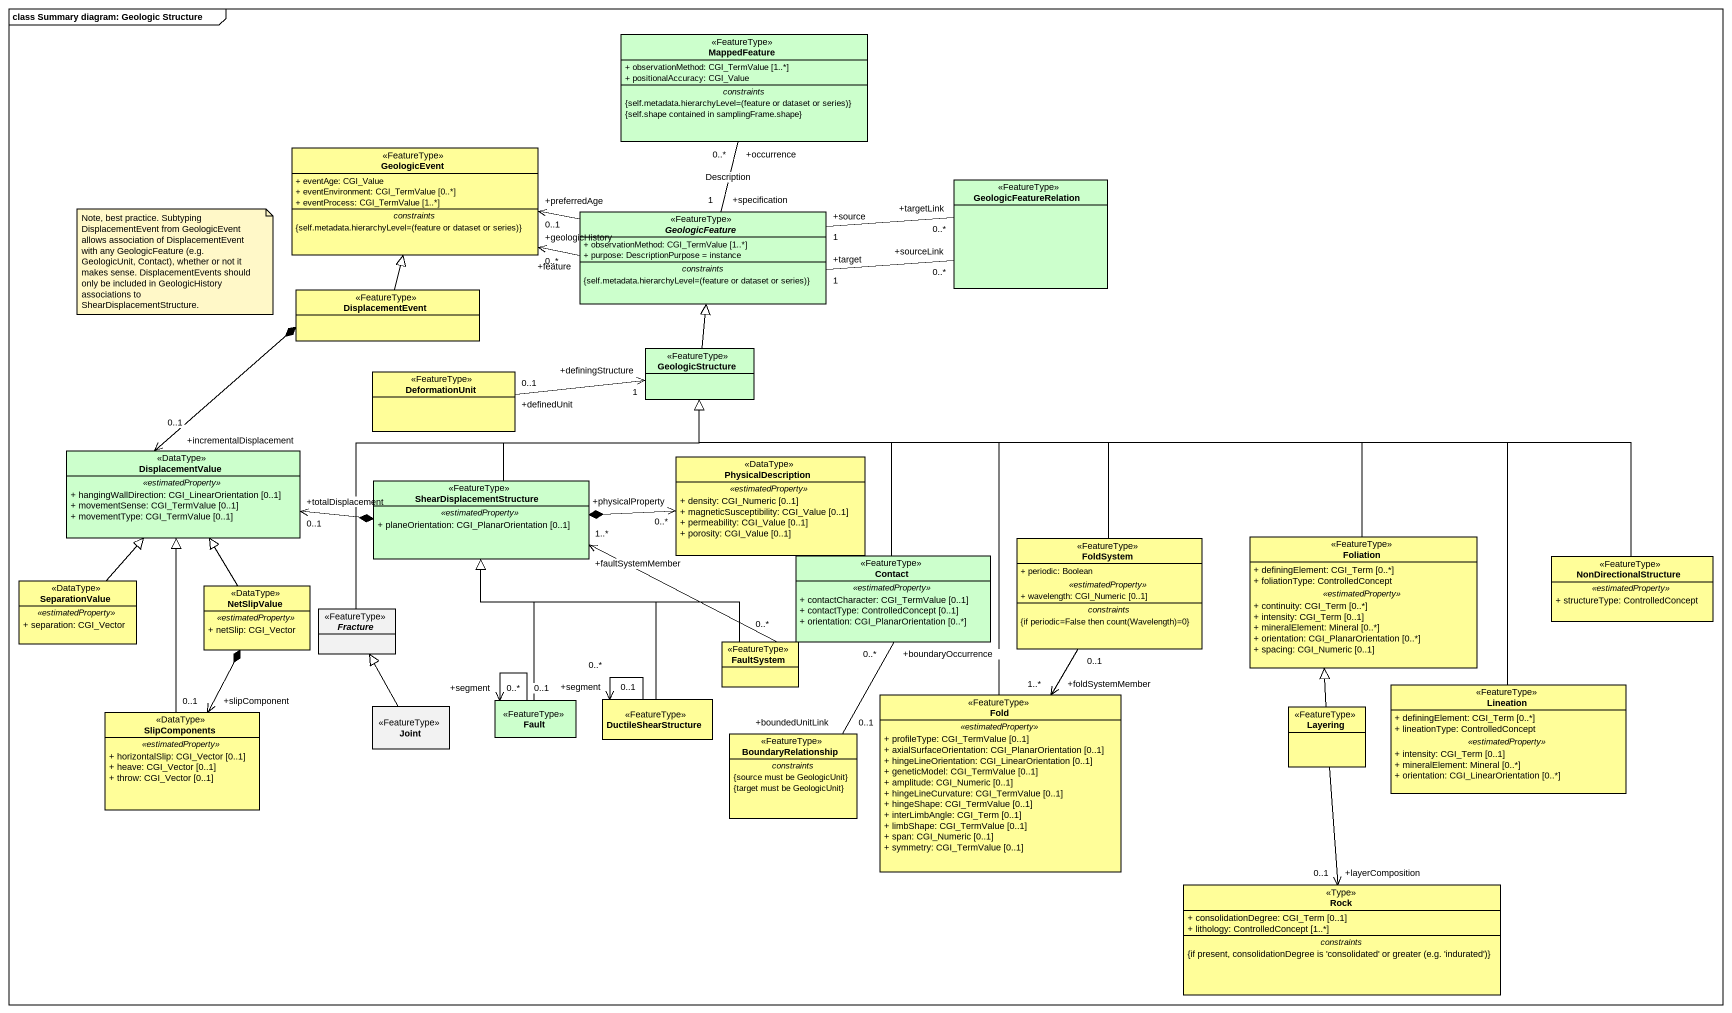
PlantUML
@startuml
mainframe class Summary diagram: Geologic Structure
hide circle
hide empty members
skinparam classAttributeIconSize 0
class MappedFeature <<FeatureType>> #CCFFCC {
  + observationMethod: CGI_TermValue [1..*]
  + positionalAccuracy: CGI_Value
  -- constraints --
  {field} {self.metadata.hierarchyLevel=(feature or dataset or series)}
  {self.shape contained in samplingFrame.shape}
}
class GeologicEvent <<FeatureType>> #FFFE99 {
  + eventAge: CGI_Value
  + eventEnvironment: CGI_TermValue [0..*]
  + eventProcess: CGI_TermValue [1..*]
  -- constraints --
  {field} {self.metadata.hierarchyLevel=(feature or dataset or series)}
}
class GeologicFeatureRelation <<FeatureType>> #CCFFCC
abstract class GeologicFeature <<FeatureType>> #CCFFCC {
  + observationMethod: CGI_TermValue [1..*]
  + purpose: DescriptionPurpose = instance
  -- constraints --
  {field} {self.metadata.hierarchyLevel=(feature or dataset or series)}
}
class DisplacementEvent <<FeatureType>> #FFFE99
class GeologicStructure <<FeatureType>> #CCFFCC
class DeformationUnit <<FeatureType>> #FFFE99
class DisplacementValue <<DataType>> #CCFFCC {
  .. <<estimatedProperty>> ..
  + hangingWallDirection: CGI_LinearOrientation [0..1]
  + movementSense: CGI_TermValue [0..1]
  + movementType: CGI_TermValue [0..1]
}
class PhysicalDescription <<DataType>> #FFFE99 {
  .. <<estimatedProperty>> ..
  + density: CGI_Numeric [0..1]
  + magneticSusceptibility: CGI_Value [0..1]
  + permeability: CGI_Value [0..1]
  + porosity: CGI_Value [0..1]
}
class ShearDisplacementStructure <<FeatureType>> #CCFFCC {
  .. <<estimatedProperty>> ..
  + planeOrientation: CGI_PlanarOrientation [0..1]
}
class FoldSystem <<FeatureType>> #FFFE99 {
  + periodic: Boolean
  .. <<estimatedProperty>> ..
  + wavelength: CGI_Numeric [0..1]
  -- constraints --
  {field} {if periodic=False then count(Wavelength)=0}
}
class Foliation <<FeatureType>> #FFFE99 {
  + definingElement: CGI_Term [0..*]
  + foliationType: ControlledConcept
  .. <<estimatedProperty>> ..
  + continuity: CGI_Term [0..*]
  + intensity: CGI_Term [0..1]
  + mineralElement: Mineral [0..*]
  + orientation: CGI_PlanarOrientation [0..*]
  + spacing: CGI_Numeric [0..1]
}
class SeparationValue <<DataType>> #FFFE99 {
  .. <<estimatedProperty>> ..
  + separation: CGI_Vector
}
class NetSlipValue <<DataType>> #FFFE99 {
  .. <<estimatedProperty>> ..
  + netSlip: CGI_Vector
}
class Contact <<FeatureType>> #CCFFCC {
  .. <<estimatedProperty>> ..
  + contactCharacter: CGI_TermValue [0..1]
  + contactType: ControlledConcept [0..1]
  + orientation: CGI_PlanarOrientation [0..*]
}
class NonDirectionalStructure <<FeatureType>> #FFFE99 {
  .. <<estimatedProperty>> ..
  + structureType: ControlledConcept
}
abstract class Fracture <<FeatureType>>
class FaultSystem <<FeatureType>> #FFFE99
class Joint <<FeatureType>>
class Fault <<FeatureType>> #CCFFCC
class DuctileShearStructure <<FeatureType>> #FFFE99
class Fold <<FeatureType>> #FFFE99 {
  .. <<estimatedProperty>> ..
  + profileType: CGI_TermValue [0..1]
  + axialSurfaceOrientation: CGI_PlanarOrientation [0..1]
  + hingeLineOrientation: CGI_LinearOrientation [0..1]
  + geneticModel: CGI_TermValue [0..1]
  + amplitude: CGI_Numeric [0..1]
  + hingeLineCurvature: CGI_TermValue [0..1]
  + hingeShape: CGI_TermValue [0..1]
  + interLimbAngle: CGI_Term [0..1]
  + limbShape: CGI_TermValue [0..1]
  + span: CGI_Numeric [0..1]
  + symmetry: CGI_TermValue [0..1]
}
class Layering <<FeatureType>> #FFFE99
class Lineation <<FeatureType>> #FFFE99 {
  + definingElement: CGI_Term [0..*]
  + lineationType: ControlledConcept
  .. <<estimatedProperty>> ..
  + intensity: CGI_Term [0..1]
  + mineralElement: Mineral [0..*]
  + orientation: CGI_LinearOrientation [0..*]
}
class SlipComponents <<DataType>> #FFFE99 {
  .. <<estimatedProperty>> ..
  + horizontalSlip: CGI_Vector [0..1]
  + heave: CGI_Vector [0..1]
  + throw: CGI_Vector [0..1]
}
class BoundaryRelationship <<FeatureType>> #FFFE99 {
  -- constraints --
  {source must be GeologicUnit}
  {target must be GeologicUnit}
}
class Rock <<Type>> #FFFE99 {
  + consolidationDegree: CGI_Term [0..1]
  + lithology: ControlledConcept [1..*]
  -- constraints --
  {field} {if present, consolidationDegree is 'consolidated' or greater (e.g. 'indurated')}
}
GeologicFeatureRelation "+targetLink\n0..*" -left- "+source\n1" GeologicFeature
GeologicFeatureRelation "+sourceLink\n0..*" -left- "+target\n1" GeologicFeature
GeologicFeature "+specification\n1" -up- "+occurrence\n0..*" MappedFeature : Description
GeologicFeature -left-> "+preferredAge\n0..1" GeologicEvent
GeologicFeature "+feature" -left-> "+geologicHistory\n0..*" GeologicEvent
DisplacementEvent -up-|> GeologicEvent
DisplacementEvent *--> "+incrementalDisplacement\n0..1" DisplacementValue
GeologicStructure -up-|> GeologicFeature
DeformationUnit "+definedUnit\n0..1" -right-> "+definingStructure\n1" GeologicStructure
ShearDisplacementStructure -up-|> GeologicStructure
ShearDisplacementStructure *-left-> "+totalDisplacement\n0..1" DisplacementValue
ShearDisplacementStructure *-right-> "+physicalProperty\n0..*" PhysicalDescription
FoldSystem -left-|> GeologicStructure
FoldSystem "0..1" --> "+foldSystemMember\n1..*" Fold
Foliation -left-|> GeologicStructure
SeparationValue -up-|> DisplacementValue
NetSlipValue -up-|> DisplacementValue
NetSlipValue *--> "+slipComponent\n0..1" SlipComponents
Contact -up-|> GeologicStructure
Contact "+boundaryOccurrence\n0..*" -- "+boundedUnitLink\n0..1" BoundaryRelationship
NonDirectionalStructure -left-|> GeologicStructure
Fracture -up-|> GeologicStructure
FaultSystem "0..*" -left-> "+faultSystemMember\n1..*" ShearDisplacementStructure
FaultSystem -left-|> ShearDisplacementStructure
Joint -up-|> Fracture
Fault -up-|> ShearDisplacementStructure
Fault "0..1" --> "+segment\n0..*" Fault
DuctileShearStructure -up-|> ShearDisplacementStructure
DuctileShearStructure "0..1" --> "+segment\n0..*" DuctileShearStructure
Fold -up-|> GeologicStructure
Layering -up-|> Foliation
Layering --> "+layerComposition\n0..1" Rock
Lineation -left-|> GeologicStructure
SlipComponents -up-|> DisplacementValue
note as N1
  Note, best practice. Subtyping DisplacementEvent from GeologicEvent allows association of DisplacementEvent with any GeologicFeature (e.g. GeologicUnit, Contact), whether or not it makes sense. DisplacementEvents should only be included in GeologicHistory associations to ShearDisplacementStructure.
end note
@enduml
